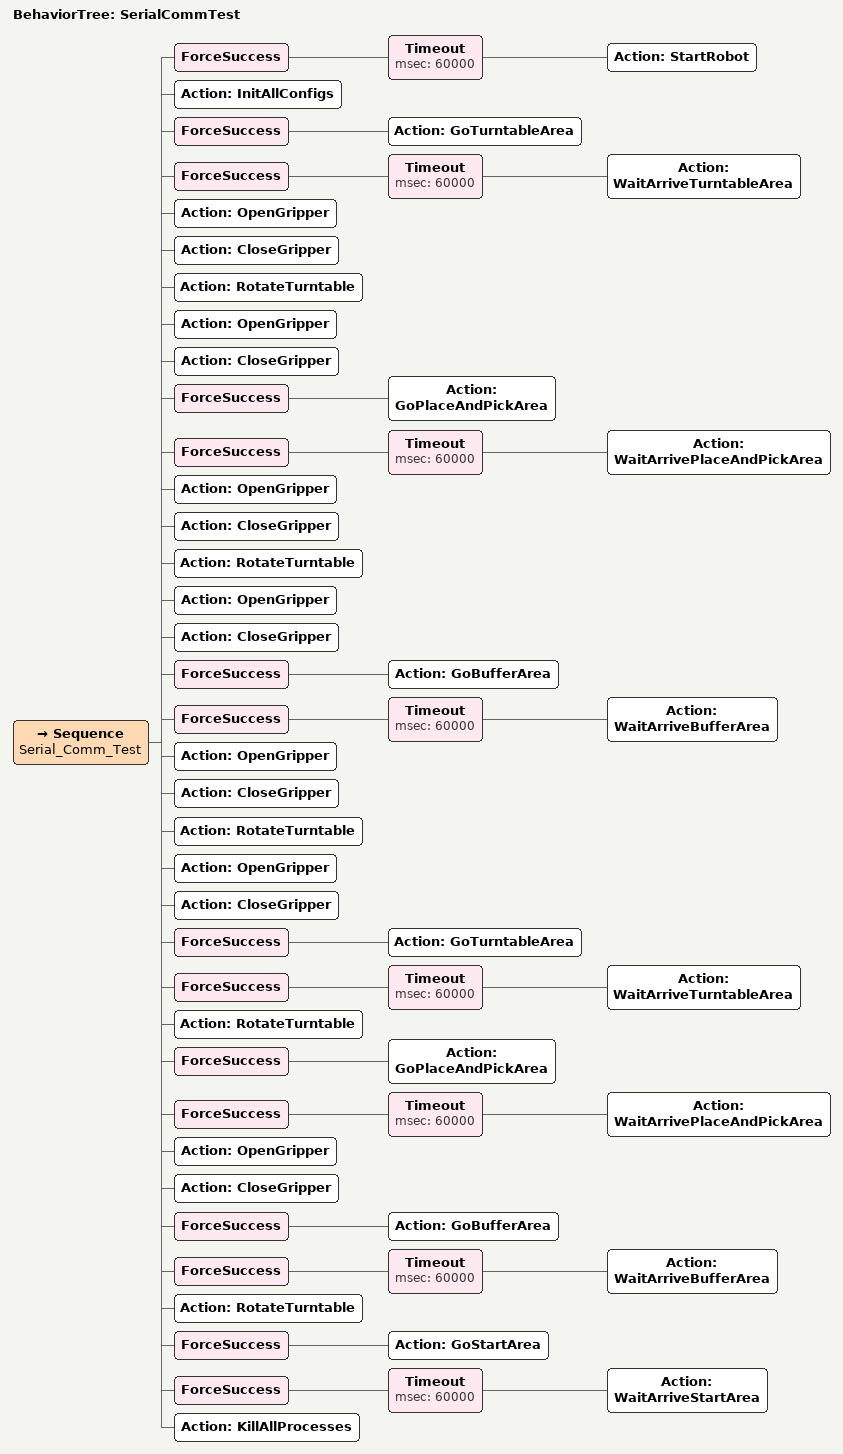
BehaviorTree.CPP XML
<root BTCPP_format="4" main_tree_to_execute="SerialCommTest">
  <BehaviorTree ID="SerialCommTest">
    <Sequence name="Serial_Comm_Test">
      <ForceSuccess>
        <Timeout msec="60000">
          <Action ID="StartRobot"/>
        </Timeout>
      </ForceSuccess>
      <Action ID="InitAllConfigs"/>

      <ForceSuccess><Action ID="GoTurntableArea"/></ForceSuccess>
      <ForceSuccess>
        <Timeout msec="60000">
          <Action ID="WaitArriveTurntableArea"/>
        </Timeout>
      </ForceSuccess>
      <Action ID="OpenGripper"/>
      <Action ID="CloseGripper"/>
      <Action ID="RotateTurntable"/>
      <Action ID="OpenGripper"/>
      <Action ID="CloseGripper"/>

      <ForceSuccess><Action ID="GoPlaceAndPickArea"/></ForceSuccess>
      <ForceSuccess>
        <Timeout msec="60000">
          <Action ID="WaitArrivePlaceAndPickArea"/>
        </Timeout>
      </ForceSuccess>
      <Action ID="OpenGripper"/>
      <Action ID="CloseGripper"/>
      <Action ID="RotateTurntable"/>
      <Action ID="OpenGripper"/>
      <Action ID="CloseGripper"/>

      <ForceSuccess><Action ID="GoBufferArea"/></ForceSuccess>
      <ForceSuccess>
        <Timeout msec="60000">
          <Action ID="WaitArriveBufferArea"/>
        </Timeout>
      </ForceSuccess>
      <Action ID="OpenGripper"/>
      <Action ID="CloseGripper"/>
      <Action ID="RotateTurntable"/>
      <Action ID="OpenGripper"/>
      <Action ID="CloseGripper"/>

      <ForceSuccess><Action ID="GoTurntableArea"/></ForceSuccess>
      <ForceSuccess>
        <Timeout msec="60000">
          <Action ID="WaitArriveTurntableArea"/>
        </Timeout>
      </ForceSuccess>
      <Action ID="RotateTurntable"/>

      <ForceSuccess><Action ID="GoPlaceAndPickArea"/></ForceSuccess>
      <ForceSuccess>
        <Timeout msec="60000">
          <Action ID="WaitArrivePlaceAndPickArea"/>
        </Timeout>
      </ForceSuccess>
      <Action ID="OpenGripper"/>
      <Action ID="CloseGripper"/>

      <ForceSuccess><Action ID="GoBufferArea"/></ForceSuccess>
      <ForceSuccess>
        <Timeout msec="60000">
          <Action ID="WaitArriveBufferArea"/>
        </Timeout>
      </ForceSuccess>
      <Action ID="RotateTurntable"/>

      <ForceSuccess><Action ID="GoStartArea"/></ForceSuccess>
      <ForceSuccess>
        <Timeout msec="60000">
          <Action ID="WaitArriveStartArea"/>
        </Timeout>
      </ForceSuccess>
      <Action ID="KillAllProcesses"/>
    </Sequence>
  </BehaviorTree>
</root>
